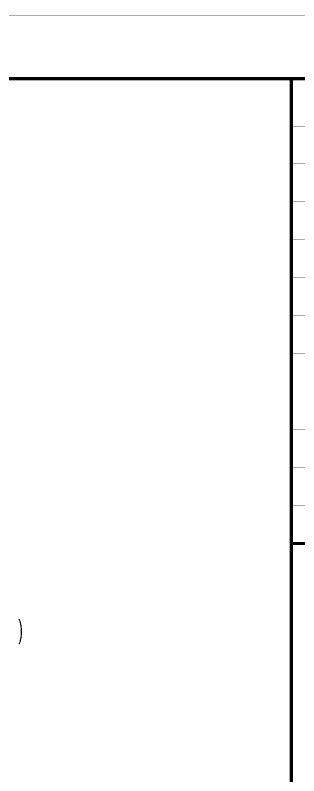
# Model space of a CAD drawing. Extents: x -483182 to 812890, y -390528 to -214858.
# Drawn here: x -410945 to -406463, y -306416 to -294389 of the extents above; entities that cross this region are included whole.
import ezdxf

# ---------------------------------------------------------------- set-up
doc = ezdxf.new("R2010")
doc.units = 0
doc.header["$LTSCALE"] = 1000
doc.header["$MEASUREMENT"] = 0
doc.layers.add('02-TEXT_标注', color=130, linetype='Continuous')
doc.styles.add('_TCH_DIM', font='ros.shx', dxfattribs={"width": 0.75, "bigfont": 'jd.shx'})

# ---------------------------------------------------------------- blocks, each defined once
blk = doc.blocks.new('图框-A1')
for points, const_width in [([(0, 0), (841, 0), (841, 594), (0, 594)], 0.05), ([(766, 584), (25, 584), (25, 10), (766, 10)], 0.5)]:
    blk.add_lwpolyline(points, close=True, dxfattribs=dict(const_width=const_width))
blk = doc.blocks.new('图签信息')
at = {"const_width": 0.5}
for points in [[(-65, 574), (-65, 500.5), (0, 500.5), (0, 574)], [(-65, 0), (0, 0), (0, 500.5), (-65, 500.5)]]:
    blk.add_lwpolyline(points, close=True, dxfattribs=at)
at = {"const_width": 0.05}
for points in [[(-65, 566.5), (0, 566.5)], [(-65, 560.5), (0, 560.5)], [(-65, 554.5), (0, 554.5)], [(-65, 548.5), (0, 548.5)], [(-65, 542.5), (0, 542.5)], [(-65, 536.5), (0, 536.5)], [(-65, 530.5), (0, 530.5)], [(-65, 524.5), (0, 524.5)], [(-65, 518.5), (0, 518.5)], [(-65, 512.5), (0, 512.5)], [(-65, 512.5), (0, 512.5)], [(-65, 506.5), (0, 506.5)], [(-65, 500.5), (0, 500.5)]]:
    blk.add_lwpolyline(points, dxfattribs=at)

msp = doc.modelspace()

# ---------------------------------------------------------------- block references
for name, p, xscale, yscale, zscale in [('图框-A1', (-483180, -353791.9), 100, 100, 100), ('图签信息', (-400080, -352791.9), 100.0000000000001, 100.0000000000001, 100.0000000000001)]:
    msp.add_blockref(name, p, dxfattribs=dict(xscale=xscale, yscale=yscale, zscale=zscale))

# ---------------------------------------------------------------- texts
at = {"layer": '02-TEXT_标注', "style": '_TCH_DIM', "width": 0.529412}
msp.add_text(')', height=297.5, dxfattribs=at).set_placement((-410895.6, -304248.8))

doc.saveas('drawing.dxf')
